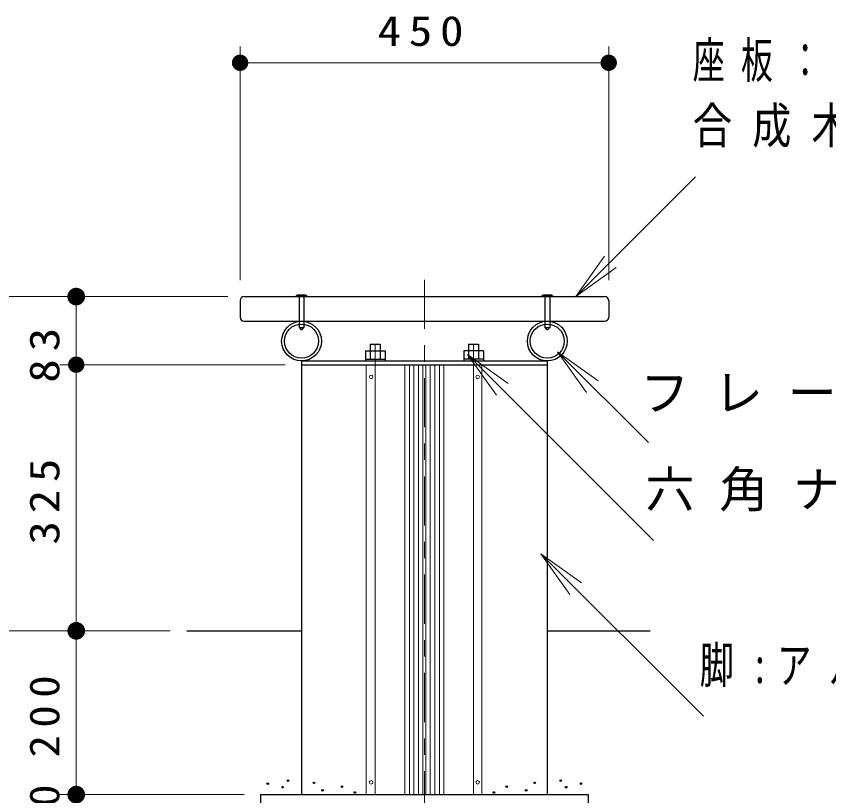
# Model space of a CAD drawing. Units: millimetres on the paper, scale 1:20. Extents: x -365 to 0, y -5 to 257.
# Drawn here: x -96.86 to -47.27, y 81.59 to 129.18 of the extents above; entities that cross this region are included whole.
import ezdxf

# ---------------------------------------------------------------- set-up
doc = ezdxf.new("R2010")
doc.units = ezdxf.units.MM
doc.linetypes.add('USER2', pattern=[6, 3, -1, 1, -1])
doc.layers.add('LY_1', color=7, linetype='Continuous', lineweight=25)
doc.styles.add('ＭＳ ゴシック', font='')
doc.styles.get('ＭＳ ゴシック').set_extended_font_data('MS Gothic')

# ---------------------------------------------------------------- blocks, each defined once
blk = doc.blocks.new('filled_dot')
at = {"color": 0, "linetype": 'Continuous', "lineweight": -2, "const_width": 1.25}
blk.add_lwpolyline([(-0.625, 0, 1), (0.625, 0, 1)], format="xyb", close=True, dxfattribs=at)
blk = doc.blocks.new('open_arrow')
at = {"color": 0, "linetype": 'Continuous', "lineweight": -2}
blk.add_lwpolyline([(7.5, 1.25), (0, 0), (7.5, -1.25)], dxfattribs=at)

msp = doc.modelspace()

# ---------------------------------------------------------------- linework, layer by layer
at = {"layer": 'LY_1', "lineweight": 13}
for p, q in [((-83.203, 113.061), (-83.203, 127.338)), ((-60.703, 113.061), (-60.703, 127.338)), ((-83.203, 126.338), (-60.703, 126.338)), ((-62.718, 112.061), (-55.401, 119.378)), ((-83.953, 112.061), (-104.203, 112.061)), ((-93.203, 107.906), (-93.203, 112.061)), ((-63.82, 108.686), (-58.282, 103.148)), ((-69.314, 108.523), (-57.96, 97.169)), ((-80.453, 107.906), (-94.203, 107.906)), ((-93.203, 91.656), (-93.203, 107.906)), ((-75.503, 107.906), (-75.503, 81.656)), ((-74.953, 107.906), (-74.953, 81.656)), ((-73.141, 107.906), (-73.141, 81.656)), ((-72.866, 107.906), (-72.866, 81.656)), ((-72.591, 107.906), (-72.591, 81.656)), ((-72.316, 107.906), (-72.316, 81.656)), ((-72.041, 107.906), (-72.041, 81.656)), ((-71.866, 107.906), (-71.866, 81.656)), ((-71.591, 107.906), (-71.591, 81.656)), ((-71.316, 107.906), (-71.316, 81.656)), ((-71.041, 107.906), (-71.041, 81.656)), ((-70.766, 107.906), (-70.766, 81.656)), ((-68.953, 107.906), (-68.953, 81.656)), ((-68.453, 107.906), (-68.453, 81.656)), ((-64.839, 96.355), (-54.928, 86.444)), ((-87.461, 91.656), (-104.203, 91.656)), ((-87.461, 91.656), (-104.203, 91.656)), ((-93.203, 81.656), (-93.203, 91.656)), ((-82.953, 81.656), (-94.203, 81.656)), ((-93.203, 80.156), (-93.203, 81.656))]:
    msp.add_line(p, q, dxfattribs=at)
at = {"layer": 'LY_1', "linetype": 'USER2', "lineweight": 13}
for p, q in [((-71.953, 113.087), (-71.953, 72.566)), ((-74.953, 109.099), (-74.953, 107.906)), ((-68.953, 109.099), (-68.953, 107.906))]:
    msp.add_line(p, q, dxfattribs=at)
at = {"layer": 'LY_1'}
for p, q in [((-79.778, 112.111), (-79.703, 112.161)), ((-79.778, 112.111), (-79.128, 112.111)), ((-79.778, 112.111), (-79.778, 112.061)), ((-79.703, 112.161), (-79.203, 112.161)), ((-79.203, 112.161), (-79.128, 112.111)), ((-79.128, 112.111), (-79.128, 112.061)), ((-64.778, 112.111), (-64.703, 112.161)), ((-64.778, 112.111), (-64.128, 112.111)), ((-64.778, 112.111), (-64.778, 112.061)), ((-64.703, 112.161), (-64.203, 112.161)), ((-64.203, 112.161), (-64.128, 112.111)), ((-64.128, 112.111), (-64.128, 112.061)), ((-83.203, 111.811), (-83.203, 110.811)), ((-82.953, 112.061), (-60.953, 112.061)), ((-79.603, 112.061), (-79.603, 110.173)), ((-79.303, 112.061), (-79.303, 110.173)), ((-64.603, 112.061), (-64.603, 110.173)), ((-64.303, 112.061), (-64.303, 110.173)), ((-60.703, 111.811), (-60.703, 110.811)), ((-82.953, 110.561), (-60.953, 110.561)), ((-79.603, 110.173), (-79.491, 110.061)), ((-79.603, 110.173), (-79.303, 110.173)), ((-79.416, 110.061), (-79.303, 110.173)), ((-64.603, 110.173), (-64.491, 110.061)), ((-64.603, 110.173), (-64.303, 110.173)), ((-64.416, 110.061), (-64.303, 110.173)), ((-79.491, 110.061), (-79.416, 110.061)), ((-64.491, 110.061), (-64.416, 110.061)), ((-75.253, 109.156), (-74.653, 109.156)), ((-75.253, 109.156), (-75.253, 108.246)), ((-74.653, 109.156), (-74.653, 108.246)), ((-69.253, 109.156), (-68.653, 109.156)), ((-69.253, 109.156), (-69.253, 108.246)), ((-68.653, 109.156), (-68.653, 108.246)), ((-75.553, 108.746), (-74.353, 108.746)), ((-75.553, 108.746), (-75.553, 108.131)), ((-74.353, 108.746), (-74.353, 108.131)), ((-68.353, 108.746), (-69.553, 108.746)), ((-69.553, 108.746), (-69.553, 108.131)), ((-68.353, 108.746), (-68.353, 108.131)), ((-79.453, 108.131), (-64.453, 108.131)), ((-79.453, 108.131), (-79.453, 81.656)), ((-75.553, 108.246), (-74.353, 108.246)), ((-68.353, 108.246), (-69.553, 108.246)), ((-64.453, 108.131), (-64.453, 81.656)), ((-79.453, 107.906), (-64.453, 107.906)), ((-86.461, 91.656), (-79.453, 91.656)), ((-64.453, 91.656), (-58.171, 91.656)), ((-81.953, 81.656), (-81.953, 75.156)), ((-81.953, 81.656), (-61.953, 81.656)), ((-61.953, 81.656), (-61.953, 75.156))]:
    msp.add_line(p, q, dxfattribs=at)
for centre, radius in [((-79.453, 109.346), 1.215), ((-79.453, 109.346), 1.04), ((-64.453, 109.346), 1.215), ((-64.453, 109.346), 1.04), ((-81.512, 82.326), 0.05), ((-80.273, 82.508), 0.05), ((-78.687, 82.376), 0.05), ((-65.22, 82.376), 0.05), ((-63.634, 82.508), 0.05), ((-62.395, 82.326), 0.05), ((-80.603, 82.111), 0.05), ((-78.169, 81.917), 0.05), ((-76.977, 82.14), 0.05), ((-76.194, 81.786), 0.05), ((-67.712, 81.786), 0.05), ((-66.93, 82.14), 0.05), ((-65.737, 81.917), 0.05), ((-63.303, 82.111), 0.05)]:
    msp.add_circle(centre, radius, dxfattribs=at)
at = {"layer": 'LY_1', "lineweight": 13}
for centre in [(-75.203, 107.156), (-68.703, 107.156), (-75.203, 82.406), (-68.703, 82.406)]:
    msp.add_circle(centre, 0.113, dxfattribs=at)
at = {"layer": 'LY_1'}
for centre, start, end in [((-82.953, 111.811), 90, 180), ((-60.953, 111.811), 0, 90), ((-82.953, 110.811), 180, 270), ((-60.953, 110.811), 270, 0)]:
    msp.add_arc(centre, 0.25, start, end, dxfattribs=at)

# ---------------------------------------------------------------- block references
at = {"layer": 'LY_1', "lineweight": 13, "xscale": 0.4, "yscale": 0.4}
msp.add_blockref('filled_dot', (-83.203, 126.338), dxfattribs=at)
at = {"layer": 'LY_1', "lineweight": 13}
for name, p, xscale, yscale, rotation in [('filled_dot', (-60.703, 126.338), 0.4, 0.4, 180), ('open_arrow', (-62.718, 112.061), 0.4, 0.4, 45), ('filled_dot', (-93.203, 112.061), 0.431, 0.431, 270), ('open_arrow', (-69.314, 108.523), 0.4, 0.4, 315), ('open_arrow', (-63.82, 108.686), 0.4, 0.4, 315), ('filled_dot', (-93.203, 107.906), 0.4, 0.4, 270), ('open_arrow', (-64.839, 96.355), 0.4, 0.4, 315), ('filled_dot', (-93.203, 91.656), 0.431, 0.431, 270), ('filled_dot', (-93.203, 91.656), 0.4, 0.4, 90), ('filled_dot', (-93.203, 81.656), 0.431, 0.431, 270)]:
    msp.add_blockref(name, p, dxfattribs=dict(at, xscale=xscale, yscale=yscale, rotation=rotation))

# ---------------------------------------------------------------- texts
at = {"layer": 'LY_1', "style": 'ＭＳ ゴシック'}
for s, insert, char_height, attachment_point in [('\\T1.33;\\W1.15;450', (-71.953, 127.338), 1.833, 8), ('\\T1.51;\\W0.65;座板：', (-55.575, 126.378), 2.199, 4), ('\\T1.51;\\W0.8;合成木材\u300030t', (-55.575, 122.378), 2.199, 4), ('\\T1.5;フレーム:40ASGP', (-58.784, 106.148), 2.199, 4), ('\\T1.5;六角ナット\\~2-M12\\~SUS', (-58.464, 100.169), 2.199, 4), ('\\T1.5;\\W0.7;脚:アルミ押出材', (-55.15, 89.444), 2.199, 4)]:
    msp.add_mtext(s, dxfattribs=dict(at, insert=insert, char_height=char_height, attachment_point=attachment_point))
at = {"layer": 'LY_1', "char_height": 1.833, "attachment_point": 8, "rotation": 90, "style": 'ＭＳ ゴシック'}
for s, insert in [('\\T1.34;\\W1.15;83', (-94.203, 108.724)), ('\\T1.33;\\W1.15;325', (-94.203, 99.781)), ('\\T1.33;\\W1.1;200', (-94.203, 86.656)), ('\\T1.34;\\W1.1;30', (-94.203, 80.906))]:
    msp.add_mtext(s, dxfattribs=dict(at, insert=insert))

doc.saveas('drawing.dxf')
